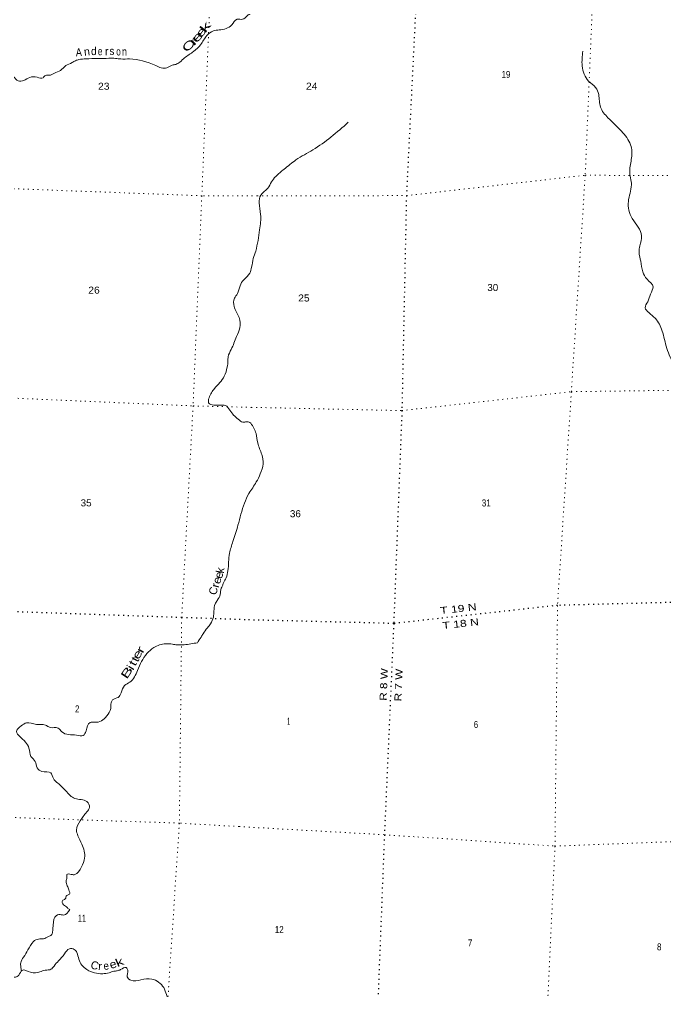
# Model space of a CAD drawing. Header units: feet. Extents: x -751810 to -497223, y -177792 to 12311.
# Drawn here: x -662642 to -646515, y -153623 to -129338 of the extents above; entities that cross this region are included whole.
import ezdxf
from ezdxf.enums import TextEntityAlignment as Align

# ---------------------------------------------------------------- set-up
doc = ezdxf.new("R2010")
doc.units = ezdxf.units.FT
doc.header["$LTSCALE"] = 80
doc.linetypes.add('DOTTED', pattern=[1.5, 0.3, -1.2])
for name, color, linetype, lineweight in [('39', 7, 'Continuous', 13), ('6', 7, 'DOTTED', 25), ('7', 7, 'DOTTED', 13)]:
    doc.layers.add(name, color=color, linetype=linetype, lineweight=lineweight)
doc.layers.add('41', color=7, linetype='Continuous')

msp = doc.modelspace()

# ---------------------------------------------------------------- linework, layer by layer
at = {"layer": '39'}
for points in [[(-656572.05, -129184.82), (-656859.21, -129187.32), (-656951.22, -129243.27), (-657072.27, -129332.68), (-657207.14, -129335.16), (-657341.58, -129474.54), (-657656.76, -129601.09), (-657802.21, -129623.42), (-657964.27, -129741.94), (-658121.15, -129969.31), (-658294.58, -130137.85), (-658520.13, -130298.98), (-658637.54, -130402.58), (-658739.66, -130460.27), (-658828.7, -130480.07), (-658967.32, -130548.88), (-659241.45, -130491.32), (-659892.9, -130324.02), (-660114.31, -130325.35), (-660246.74, -130311.78), (-660411.66, -130309.44), (-660683.4, -130314.35), (-660985.41, -130322.48), (-661156.89, -130340.1), (-661242.13, -130368.04), (-661328.75, -130416.68), (-661484.83, -130492.49), (-661618.74, -130611.75), (-661769.37, -130678.23), (-661901.59, -130733.12), (-661990.16, -130734.81), (-662054.08, -130793.51), (-662196.67, -130783.71), (-662385.82, -130784.76), (-662534.71, -130861.35), (-662673.81, -130871.77), (-662797.67, -130761.81), (-662939.05, -130705.73), (-663155.61, -130754.37), (-663265.66, -130807.83), (-663333.38, -130858.38), (-663437.46, -130837.52), (-663515.92, -130913.96), (-663602.85, -130929.78), (-663633.17, -130858.52), (-663705.44, -130852.59), (-663797.35, -130828.02), (-663921.16, -130716.04), (-664072.8, -130667.75), (-664106.19, -130747.66), (-664097.09, -130827.08), (-664176.08, -130867.22)], [(-648580.72, -130134.36), (-648594.82, -130500.19), (-648434.27, -130877.83), (-648260.53, -131038.56), (-648183.85, -131214.18), (-648139.88, -131527.58), (-647951.51, -131793.45), (-647616.54, -132128.57), (-647386.48, -132472.29), (-647362.94, -132795.08), (-647410.08, -133125.6), (-647367.17, -133471.17), (-647443.22, -133885.25), (-647344.7, -134313.17), (-647113.54, -134745.48), (-647157.88, -134991.56), (-647175.18, -135149.98), (-647134.53, -135380.76), (-647084.81, -135642.03), (-646976.24, -135826.76), (-646825.6, -136016.91), (-646887.92, -136197.99), (-646960.74, -136392.81), (-647023.94, -136539.65), (-646935.41, -136661.32), (-646738.22, -136842.95), (-646583.92, -137166.05), (-646465.77, -137608.71), (-646372.33, -137825.13), (-646169.52, -138202.17), (-645997.8, -138545.97), (-645981.59, -138786), (-646058.25, -139157.8), (-646149.2, -139474.79), (-646153.43, -139663.83), (-646125.23, -139906.28), (-646073.61, -140292.39), (-646041.9, -140367.91), (-645952.58, -140465.46), (-645834.09, -140654.54), (-645644.59, -140886.23), (-645317.84, -141043.97), (-644945.98, -141114.65), (-644583.41, -141223.27), (-644269.54, -141344.35), (-644121.66, -141496.17), (-644101.1, -141726.29), (-644051.88, -142367.92), (-644149.72, -142710.84), (-644344.62, -143068.66), (-644489.66, -143257.06), (-644618.52, -143564.75), (-644757.09, -143922.42), (-644906.2, -144173.08), (-645037.04, -144357.93), (-645032.04, -144511.05), (-644948.21, -144835.84), (-644955.62, -145181.76), (-645132.32, -145475.78), (-645268.52, -145883.84), (-645377.07, -146246.54), (-645417.08, -146422.32), (-645350.86, -146549.29), (-645371.12, -146675.41), (-645372.43, -146776), (-645287.73, -146891.51), (-645291.38, -147002.08), (-645398.26, -147131.37), (-645336.32, -147266.25), (-645143.1, -147141.84), (-645007.59, -147120.16), (-644925.61, -147074.58), (-644819.95, -146921.09), (-644675.92, -146945.99), (-644484.42, -147117.37), (-644402.72, -147019.44), (-644279.41, -147001.39), (-644168.44, -147113.75), (-644197.27, -147255.68), (-644041.8, -147238.7), (-643767.18, -147147.16), (-643679.15, -147162.16), (-643627.34, -147055.19), (-643505.13, -146888.17), (-643385.81, -146930.36), (-643304.9, -147160.46), (-643226.52, -147406.58), (-643276.54, -147702.79), (-643257.59, -147920.77), (-643192.97, -148096), (-643310.89, -148255.11)], [(-654433.37, -131906.78), (-654868.08, -132276.78), (-655315.13, -132594.05), (-655741.97, -132847.58), (-656037.38, -133081.32), (-656244.39, -133257.6), (-656351.67, -133398.96), (-656445.34, -133554.85), (-656620.13, -133730.19), (-656658.46, -133916.09), (-656621.87, -134209.12), (-656646.54, -134590.7), (-656687.53, -134857.01), (-656743.56, -135128.27)], [(-656743.56, -135128.27), (-656804.78, -135306.49), (-656846.84, -135528.84), (-656892.97, -135676.59), (-657042.12, -135839.73), (-657136.62, -135990.23), (-657200.16, -136187.85), (-657273.6, -136302.67), (-657283.06, -136509.77), (-657161.58, -136786.75), (-657140.04, -137038.95), (-657224.38, -137262.19), (-657355.53, -137582.84), (-657432.83, -137768.01), (-657437.59, -137872.57), (-657457.59, -138021.01), (-657528.06, -138252.66), (-657771.39, -138554.24), (-657910.38, -138790.13), (-657919.64, -138912.68), (-657788.47, -138974.52), (-657469.32, -139003.08), (-657366.15, -139134.64), (-657152.55, -139351.65), (-657037.2, -139403.01), (-656954.29, -139387.08), (-656867.94, -139422.91)], [(-656868.02, -139422.88), (-656736.22, -139679.55), (-656695.76, -139916.37), (-656592.78, -140209.59), (-656562.1, -140438.03), (-656630.83, -140691.35), (-656730.05, -140893.34), (-656918.64, -141177.19)], [(-656918.63, -141177.18), (-657025.9, -141422.42), (-657187.27, -141973.77), (-657312.66, -142381.13), (-657398.79, -142672.76), (-657438.47, -143110.56), (-657485.34, -143286.48), (-657549.04, -143413.63), (-657575.23, -143491.45), (-657602.9, -143549.1), (-657631.16, -143705.37), (-657703.38, -143850.42), (-657758.03, -143939.57), (-657786.86, -144117.97), (-657800.88, -144268.58), (-657871.73, -144437.82), (-657950.82, -144538.4), (-658059.34, -144686.52), (-658109.82, -144769.73), (-658201.73, -144908.9)], [(-658197.96, -144908.32), (-658533.3, -144959.86), (-658716.42, -144961.07), (-658818.64, -144946.29), (-658993.41, -144935.64), (-659287.64, -145030.54), (-659462.61, -145180.93), (-659696.94, -145599.5), (-659885.72, -145892.45), (-660018.73, -145977.52), (-660102.06, -146162.53), (-660181.42, -146273.17), (-660315.87, -146336.05), (-660354.01, -146409.53), (-660361.84, -146554.26), (-660463.27, -146738.8), (-660597.28, -146862.09), (-660775.22, -146895.64), (-660878.02, -146902.99), (-660976.06, -147111.78), (-661051.46, -147224.53), (-661216.32, -147220.18), (-661582.25, -147134.02), (-661678.39, -147040.9), (-661877.17, -147025.58), (-661994.31, -146966.13), (-662219.18, -146948.11), (-662467.7, -146911.35), (-662602.51, -146988.32), (-662712.88, -147130.35), (-662637.48, -147247.08), (-662403.88, -147545.15), (-662354.88, -147747.75), (-662251.55, -147873.27), (-662197.42, -148033.73), (-662083.13, -148125.33), (-661860.7, -148159.38), (-661794.08, -148304.07), (-661684.35, -148415.67), (-661484.19, -148608.17), (-661255.88, -148801.41), (-660958.05, -148875.71), (-660891.43, -149020.39), (-660960.9, -149137.33), (-661127.77, -149362.42), (-661218.19, -149587.51), (-661181.68, -149729.39), (-661084.64, -149941.31), (-661015.27, -150287.37), (-661095.59, -150510.72), (-661255.53, -150701.76), (-661347.96, -150697.31), (-661458.65, -150698.42), (-661456.8, -150781), (-661479.23, -150868.98), (-661447.96, -150980.53), (-661410.5, -151086.2), (-661393.19, -151193.35), (-661460.44, -151225.79), (-661498.85, -151309.33), (-661570.55, -151357.76), (-661560.49, -151434.53), (-661471.76, -151503.3), (-661418.85, -151557.04), (-661383.14, -151576.1)], [(-661383.14, -151576.1), (-661541.65, -151712.83), (-661655.88, -151695.72), (-661775.3, -151799.26), (-661793.76, -151889.36), (-661802.55, -151993.81), (-661814.29, -152134.42), (-661840.43, -152210.22), (-661917.83, -152246.43), (-662044.13, -152305.5), (-662167.04, -152312.32), (-662293.38, -152373.4), (-662429.68, -152583.19), (-662541.05, -152763.44), (-662611.26, -152908.54), (-662607.71, -153003.25), (-662594.32, -153106.27)], [(-657310.37, -154736.63), (-657509.09, -154675.83), (-657606.97, -154572.59), (-657799.46, -154394.39), (-657980.05, -154222.54), (-658291.74, -154139.82), (-658547.72, -154157.22), (-658765.55, -154101.15), (-658908.51, -153875.93), (-658970.26, -153699.17), (-659042.11, -153524.15), (-659336.35, -153313.06), (-659608.36, -153328.02), (-659862.22, -153341.45), (-659950.58, -153258.6), (-659940.11, -153089.77), (-659978.68, -153026.35), (-660118.78, -153074.99), (-660201.44, -153103.9), (-660287.46, -153117.14), (-660404.55, -153154.01), (-660564.12, -153177.98), (-660957.77, -153074.99), (-661160.26, -152818.01), (-661208.09, -152647.65), (-661274.55, -152573.42), (-661396.83, -152556.1), (-661514.76, -152679.81), (-661666.24, -152854.98), (-661778.3, -152984.88), (-661854.91, -153067.41), (-661996.34, -153089.85), (-662130.3, -153134.62), (-662363.85, -153140.54), (-662579.93, -153094.57), (-662659.45, -153211.24), (-662739.35, -153265.5), (-662951.15, -153209.58), (-663120.67, -153229.27), (-663443.95, -153204.63), (-663607.86, -153317.06), (-663729.87, -153519.17), (-663783.41, -153719.07), (-663744.2, -153911.34), (-663344.36, -154314.45), (-663115.52, -154411.08), (-663032.61, -154395.15), (-662943.83, -154385.41), (-662917.43, -154376.04), (-662746.47, -154455.04), (-662818.85, -154606.12), (-662832.39, -154891.62), (-662865.14, -155065.9), (-662944.45, -155174.52), (-662998.31, -155233.49), (-663125.29, -155318.72), (-663259.63, -155377.58), (-663352.22, -155379.16), (-663541.8, -155319.8), (-663639.68, -155369.56), (-663614.28, -155474.91), (-663549.1, -155597.41), (-663605.76, -155686.5), (-663627.77, -155758.39), (-663700.42, -155843.04), (-663716.97, -156013.71), (-663717.03, -156015.72), (-663817.39, -156160.03), (-663890.46, -156413.76), (-663942.99, -156651.93), (-663724.74, -156844.91), (-663679.66, -156966.88), (-663783.53, -157061.79)]]:
    msp.add_spline(points, degree=3, dxfattribs=at)
at = {"layer": '6'}
for points in [[(-652713.96, -128132.81), (-652722.08, -128459.56), (-652983.05, -133739.98), (-653096.08, -139109.82), (-653299.97, -144428.36), (-653532.67, -149705.68), (-653740.78, -155030.11), (-653963.14, -160176.97), (-654475.24, -173904)], [(-657009.9, -144336.01), (-658591.94, -144281.92), (-663888.58, -144095.8), (-669177.44, -143919.96), (-674372.05, -143763.01)], [(-638061.01, -143695.81), (-638241.03, -143687.46), (-643742.25, -143835.28), (-649211.06, -143976.13), (-653299.97, -144428.36), (-657009.9, -144336.01)]]:
    msp.add_lwpolyline(points, dxfattribs=at)
at = {"layer": '7'}
for points in [[(-657862.03, -127984.34), (-657869.8, -128443.99), (-657916.44, -129568.55)], [(-648310.66, -128258.85), (-648520.03, -133229.71), (-648865.7, -138638.14), (-649211.06, -143976.13), (-649274.95, -149989.62), (-649521.45, -155258.44), (-649623.23, -160165.76), (-649982.46, -165497.26), (-650221.57, -170603.31), (-650341.28, -174022.43)], [(-657920.21, -129659.41), (-658089.56, -133742.64), (-658308.05, -138993.01), (-658591.94, -144281.92), (-658650.43, -149415.73), (-658987.44, -154582.45), (-659270.64, -159845.21), (-659466.61, -163944.41), (-659508.98, -165084.99), (-659521.52, -165953.03)], [(-656703.82, -133742.84), (-658089.56, -133742.64), (-663512.49, -133539.1), (-668924.77, -133228.54)], [(-656703.82, -133742.84), (-652983.05, -133739.98), (-648520.03, -133229.71), (-643223.73, -133256.23), (-642866.54, -133269.57)], [(-671176.33, -138551.41), (-668971.07, -138594.78), (-663643.74, -138761.58), (-658308.05, -138993.01), (-656856.54, -139028.48)], [(-656856.54, -139028.48), (-653096.08, -139109.82), (-648865.7, -138638.14), (-643352.73, -138561.14), (-638872.57, -138591.94)], [(-657159.18, -149502.36), (-658650.43, -149415.73), (-664025.7, -149235.59), (-669238.8, -148932.91), (-674519.3, -148745.2), (-674866.95, -148746.11)], [(-657159.18, -149502.36), (-653532.67, -149705.68), (-649274.95, -149989.62), (-644013.49, -149791.58), (-638636.44, -149687.95), (-636360.81, -149575.89)]]:
    msp.add_lwpolyline(points, dxfattribs=at)

# ---------------------------------------------------------------- texts
at = {"layer": '41'}
for s, rotation, width, p in [('k', 52.206, 1.95, (-657926.54, -129587.86)), ('e', 47.279, 1.95, (-658128.27, -129836.89)), ('e', 53.061, 1.7, (-658032.79, -129717.16)), ('C', 41.691, 1.65, (-658361.02, -130068.87)), ('r', 44.923, 2.25, (-658229.51, -129948.49)), ('A', 2.81, 0.85, (-661155.3, -130256.92)), ('d', 1.41, 0.95, (-660782.79, -130228.46)), ('e', 1.115, 0.75, (-660626.61, -130232.34)), ('s', 359.574, 0.9, (-660334.98, -130226.35)), ('o', 3.021, 0.75, (-660165.15, -130237.7)), ('n', 0.9, 0.85, (-660020.32, -130241.78)), ('k', 80.888, 1.05, (-657532.86, -143115.82)), ('e', 71.354, 1.15, (-657616.01, -143380.49)), ('e', 72.506, 1.15, (-657570.45, -143247.23)), ('r', 76.279, 1.15, (-657656.81, -143499.51)), ('e', 59.503, 1.5, (-659616.23, -145250.18)), ('r', 62.267, 1.6, (-659532.12, -145127.14)), ('i', 58.264, 1.35, (-659786.32, -145578.68)), ('t', 60.925, 1.35, (-659730.34, -145464.96)), ('t', 61.678, 1.35, (-659667.42, -145367.27)), ('B', 56.138, 1.7, (-659881.46, -145709.48)), ('e', 7.675, 0.9, (-660463.93, -153078.54)), ('e', 17.823, 1.15, (-660277.26, -153035.43)), ('k', 23.312, 1.45, (-660107.48, -152976.89))]:
    msp.add_text(s, height=200, rotation=rotation, dxfattribs=dict(at, width=width)).set_placement(p, align=Align.CENTER)
for s, rotation, p in [('n', 7.674, (-660946.87, -130238.57)), ('r', 359.896, (-660463.72, -130231.16)), ('C', 75.016, (-657707.48, -143638.04)), ('C', 343.652, (-660790.73, -153063.82)), ('r', 355.813, (-660636.49, -153086.39))]:
    msp.add_text(s, height=200, rotation=rotation, dxfattribs=at).set_placement(p, align=Align.CENTER)
at = {"layer": '6'}
for s, rotation, width, p in [('T 19 N', 6.311, 1.3, (-652130.72, -144195.59)), ('T 18 N', 6.311, 1.3, (-652074.32, -144570.47)), ('R 8 W', 87.475, 1.25, (-653479.63, -146361.66)), ('R 7 W', 87.475, 1.25, (-653110.63, -146377.11))]:
    msp.add_text(s, height=175, rotation=rotation, dxfattribs=dict(at, width=width)).set_placement(p)
at = {"layer": '7'}
for s, width, p in [('19', 0.85, (-650608.34, -130799.53)), ('23', 1.1, (-660681.22, -131094.49)), ('24', 1.1, (-655490.07, -131092.87)), ('30', 1.05, (-650964.42, -136122.26)), ('26', 1.1, (-660924.62, -136187.14)), ('25', 1.1, (-655685.59, -136384.32)), ('35', 1.05, (-661114.56, -141502.13)), ('31', 0.85, (-651101, -141504.47)), ('36', 1.05, (-655891.46, -141773.18)), ('2', 0.85, (-661255.24, -146649.44)), ('1', 0.4, (-655957.51, -146959.26)), ('6', 0.85, (-651302.36, -147039.41)), ('11', 0.65, (-661182.05, -151877.34)), ('12', 0.85, (-656267.9, -152162.48)), ('7', 0.85, (-651448.05, -152495.75)), ('8', 0.85, (-646728.02, -152594.21))]:
    msp.add_text(s, height=175, dxfattribs=dict(at, width=width)).set_placement(p)

doc.saveas('drawing.dxf')
